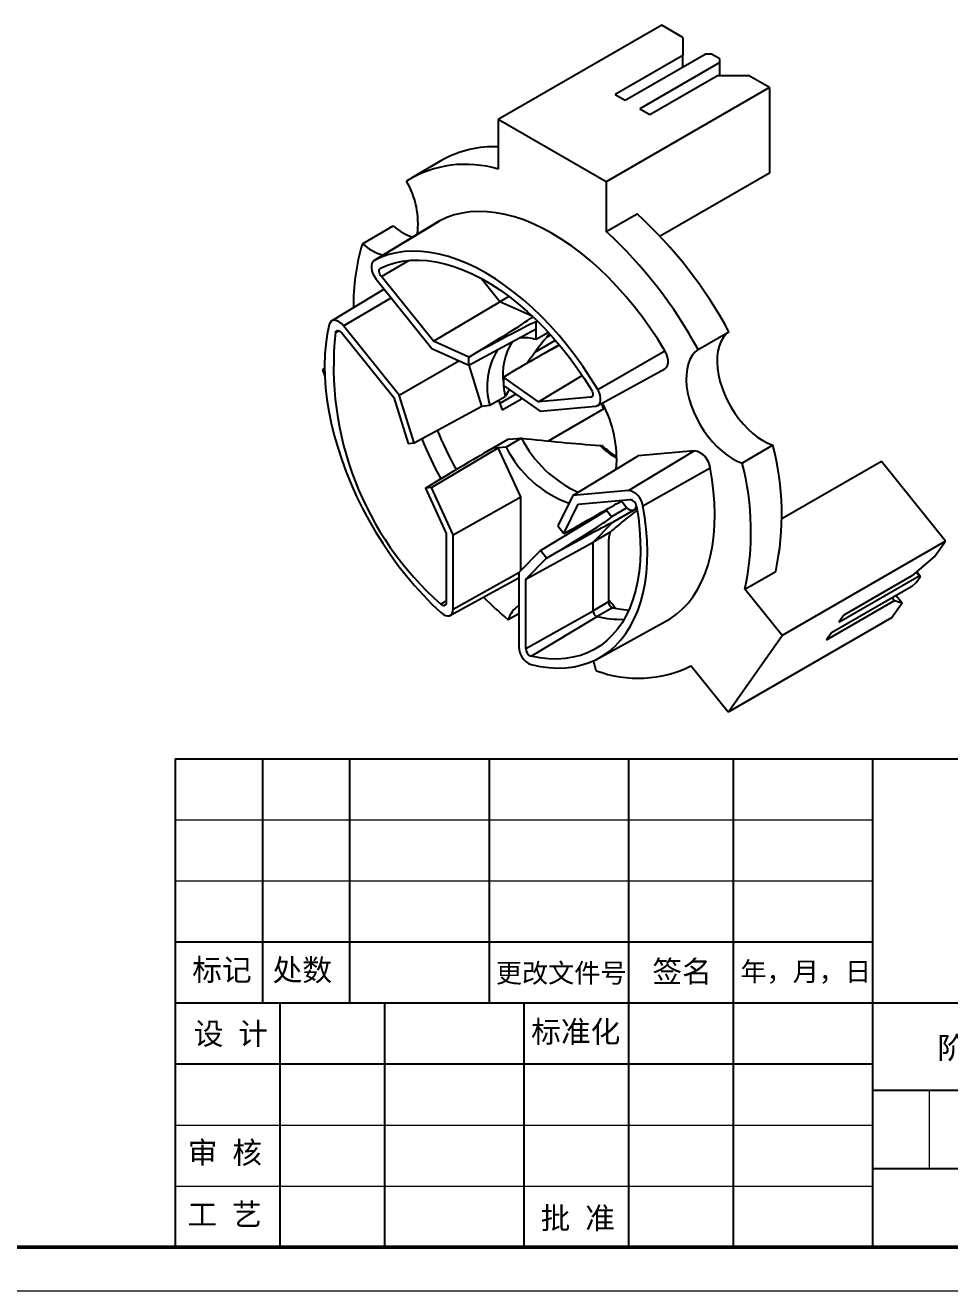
# Model space of a CAD drawing. Header units: millimetres. Extents: x 2517 to 4431, y 863 to 2540.
# Drawn here: x 3721.4 to 3763.8, y 1207.2 to 1265.3 of the extents above; entities that cross this region are included whole.
import ezdxf

# ---------------------------------------------------------------- set-up
doc = ezdxf.new("R2010")
doc.units = ezdxf.units.MM
for name, color, linetype, lineweight in [('实线', 7, 'Continuous', 25), ('引导线', 6, 'Continuous', 9), ('文本', 3, 'Continuous', 15), ('粗实线', 9, 'Continuous', 50)]:
    doc.layers.add(name, color=color, linetype=linetype, lineweight=lineweight)
doc.styles.get("Standard").update_dxf_attribs({"font": 'simfang.ttf'})

msp = doc.modelspace()

# ---------------------------------------------------------------- linework, layer by layer
at = {"color": 7, "linetype": 'Continuous', "lineweight": 25}
for p, q in [((3750.5939, 1265.2915), (3743.0986, 1260.9645)), ((3751.5662, 1264.7302), (3750.5939, 1265.2915)), ((3751.5662, 1264.7302), (3751.5662, 1263.9138)), ((3751.5662, 1263.9138), (3748.4549, 1262.1177)), ((3748.9145, 1261.8524), (3752.5915, 1263.975)), ((3751.5662, 1263.3832), (3751.5662, 1263.9138)), ((3752.8743, 1263.975), (3752.5915, 1263.975)), ((3753.2632, 1263.7505), (3752.8743, 1263.975)), ((3753.2632, 1263.5873), (3753.2632, 1263.7505)), ((3753.2632, 1263.5873), (3749.5863, 1261.4646)), ((3753.2632, 1262.9954), (3753.2632, 1263.5873)), ((3750.0459, 1261.1993), (3753.1572, 1262.9954)), ((3753.1572, 1262.9954), (3754.5714, 1262.9954)), ((3755.5437, 1262.4341), (3754.5714, 1262.9954)), ((3755.5437, 1262.4341), (3748.0483, 1258.1071)), ((3748.4549, 1262.1177), (3748.9145, 1261.8524)), ((3755.5437, 1262.4341), (3755.5437, 1258.5147)), ((3749.5863, 1261.4646), (3750.0459, 1261.1993)), ((3743.0986, 1260.9645), (3743.0986, 1258.6914)), ((3748.0483, 1258.1071), (3743.0986, 1260.9645)), ((3740.5382, 1259.1128), (3739.124, 1258.2964)), ((3755.5437, 1258.5147), (3750.5191, 1255.6141)), ((3748.0483, 1258.1071), (3748.0483, 1255.834)), ((3740.3994, 1256.3167), (3737.3969, 1254.4967)), ((3737.4073, 1254.5026), (3740.4112, 1256.3234)), ((3740.4112, 1256.3234), (3740.3994, 1256.3167)), ((3748.0483, 1255.834), (3749.4625, 1256.6504)), ((3736.8602, 1255.2713), (3738.2745, 1256.0877)), ((3737.4922, 1253.6433), (3740.0476, 1250.4645)), ((3740.1171, 1250.8021), (3737.7334, 1253.7675)), ((3743.1693, 1252.6137), (3742.3144, 1253.6773)), ((3737.8581, 1253.1882), (3735.4523, 1251.7299)), ((3743.5874, 1252.8551), (3743.1693, 1252.6137)), ((3740.1171, 1250.8021), (3743.1693, 1252.6137)), ((3744.6748, 1251.9274), (3743.1693, 1252.6137)), ((3738.5449, 1248.3265), (3735.9895, 1251.5054)), ((3744.831, 1251.3635), (3744.831, 1251.6748)), ((3735.9126, 1251.1768), (3738.2964, 1248.2115)), ((3741.7374, 1249.6941), (3744.831, 1251.3635)), ((3744.831, 1250.8736), (3744.831, 1251.3635)), ((3745.399, 1251.2015), (3744.831, 1250.8736)), ((3745.5078, 1251.0819), (3745.2987, 1250.9612)), ((3752.2675, 1250.4153), (3753.6817, 1251.2317)), ((3740.0476, 1250.4645), (3741.7374, 1249.6941)), ((3741.7374, 1250.0634), (3740.1171, 1250.8021)), ((3745.8908, 1250.6398), (3743.9838, 1249.5389)), ((3744.8007, 1250.3152), (3745.7172, 1250.8443)), ((3747.6584, 1248.5848), (3750.7357, 1250.3631)), ((3738.5449, 1248.3265), (3741.2814, 1249.902)), ((3741.7374, 1250.0634), (3742.1035, 1250.2756)), ((3741.7374, 1249.6941), (3741.7374, 1250.0634)), ((3735.1266, 1249.5384), (3735.0279, 1249.4815)), ((3735.0279, 1249.4815), (3735.1272, 1249.4904)), ((3735.0279, 1249.4815), (3735.1356, 1249.2041)), ((3742.3445, 1247.8257), (3741.7527, 1249.7023)), ((3743.3284, 1249.1449), (3743.682, 1249.3643)), ((3744.9486, 1248.0129), (3746.9513, 1249.2196)), ((3747.6612, 1247.8495), (3750.7388, 1249.5396)), ((3743.3284, 1249.1449), (3743.3284, 1248.7756)), ((3744.9486, 1248.0129), (3743.3284, 1249.1449)), ((3743.3284, 1248.7756), (3745.0182, 1247.595)), ((3738.2964, 1248.2115), (3738.959, 1246.1103)), ((3739.236, 1246.1351), (3738.5449, 1248.3265)), ((3742.7119, 1247.8585), (3743.419, 1248.2668)), ((3743.1103, 1248.0885), (3743.2795, 1247.6525)), ((3743.9055, 1248.3724), (3743.1658, 1247.9454)), ((3743.2795, 1247.6525), (3744.1865, 1248.1761)), ((3743.6183, 1248.573), (3743.6041, 1248.5648)), ((3747.3324, 1248.2261), (3744.9486, 1248.0129)), ((3739.236, 1246.1351), (3742.3445, 1247.8257)), ((3742.3445, 1247.8257), (3742.7119, 1247.8585)), ((3745.0182, 1247.595), (3747.5736, 1247.8235)), ((3747.9375, 1247.6926), (3745.3905, 1246.2222)), ((3747.9375, 1247.6926), (3747.8388, 1247.9471)), ((3743.5397, 1246.2952), (3742.5484, 1245.7229)), ((3743.5606, 1246.2994), (3742.8535, 1245.8912)), ((3744.1615, 1246.3531), (3743.4544, 1245.9449)), ((3743.5606, 1246.2994), (3744.1615, 1246.3531)), ((3738.959, 1246.1103), (3739.236, 1246.1351)), ((3740.0316, 1244.0847), (3743.087, 1245.9121)), ((3743.087, 1245.9121), (3742.8535, 1245.8912)), ((3743.4544, 1245.9449), (3743.087, 1245.9121)), ((3744.1239, 1243.6654), (3743.087, 1245.9121)), ((3749.0762, 1243.9506), (3752.0903, 1245.7742)), ((3752.0903, 1245.7742), (3749.5199, 1245.5444)), ((3755.7009, 1246.0276), (3754.2866, 1245.2112)), ((3746.5208, 1243.7221), (3749.5199, 1245.5444)), ((3760.6749, 1245.2895), (3756.1093, 1242.6538)), ((3763.6143, 1241.6329), (3760.6749, 1245.2895)), ((3749.7263, 1243.255), (3752.8184, 1244.9951)), ((3739.7545, 1244.0599), (3740.1052, 1244.2752)), ((3740.0316, 1244.0847), (3739.7545, 1244.0599)), ((3739.7545, 1244.0599), (3740.7121, 1241.9851)), ((3741.0302, 1241.9209), (3740.0316, 1244.0847)), ((3741.0302, 1241.9209), (3744.1239, 1243.6654)), ((3744.1239, 1240.2754), (3744.1239, 1243.6654)), ((3746.5208, 1243.7221), (3745.8298, 1242.3286)), ((3749.0762, 1243.9506), (3746.5208, 1243.7221)), ((3746.7694, 1243.3201), (3749.1531, 1243.5333)), ((3748.6682, 1243.4239), (3748.8035, 1243.502)), ((3748.7497, 1243.471), (3749.0005, 1243.1591)), ((3745.0342, 1241.1967), (3748.0599, 1243.0412)), ((3746.1068, 1241.984), (3746.7694, 1243.3201)), ((3748.0599, 1243.0412), (3748.0408, 1243.0651)), ((3748.2934, 1242.7509), (3748.0599, 1243.0412)), ((3749.0005, 1243.1591), (3748.2934, 1242.7509)), ((3749.3147, 1243.0526), (3748.3371, 1242.4882)), ((3749.3874, 1243.0782), (3749.3147, 1243.0526)), ((3745.8298, 1242.3286), (3746.1068, 1241.984)), ((3747.4473, 1241.5877), (3748.3371, 1242.4882)), ((3740.7121, 1241.9851), (3740.7121, 1238.8067)), ((3741.0302, 1238.5135), (3741.0302, 1241.9209)), ((3746.1068, 1241.984), (3746.4695, 1242.1798)), ((3748.2309, 1242.04), (3747.4473, 1241.5877)), ((3763.6143, 1241.6329), (3756.1189, 1237.3059)), ((3763.1281, 1240.9412), (3763.6143, 1241.6329)), ((3745.0342, 1241.1967), (3744.0355, 1240.1859)), ((3744.3536, 1239.8829), (3747.4473, 1241.5877)), ((3745.3112, 1240.8521), (3745.0342, 1241.1967)), ((3745.3112, 1240.8521), (3745.6803, 1241.0568)), ((3747.4473, 1238.4291), (3747.4473, 1241.5877)), ((3748.1544, 1241.5884), (3748.1544, 1238.8373)), ((3744.3536, 1239.8829), (3745.3112, 1240.8521)), ((3763.1281, 1240.9412), (3762.0675, 1240.03)), ((3740.8969, 1238.2252), (3743.9745, 1239.9152)), ((3744.0355, 1240.1859), (3744.0355, 1236.7786)), ((3754.4142, 1239.4266), (3755.8284, 1240.243)), ((3758.7264, 1237.9069), (3762.4034, 1240.0295)), ((3762.0675, 1240.03), (3758.9562, 1238.2339)), ((3762.4034, 1240.0295), (3762.266, 1240.2005)), ((3762.2796, 1239.7339), (3762.4741, 1240.0106)), ((3762.2988, 1240.2287), (3762.4741, 1240.0106)), ((3762.4741, 1240.0106), (3762.4034, 1240.0295)), ((3744.3536, 1236.7045), (3744.3536, 1239.8829)), ((3756.1189, 1237.3059), (3754.4142, 1239.4266)), ((3762.0675, 1239.5516), (3758.3905, 1237.429)), ((3762.0675, 1239.5516), (3762.2796, 1239.7339)), ((3748.1544, 1238.8373), (3747.4473, 1238.4291)), ((3758.1607, 1237.102), (3761.272, 1238.8981)), ((3761.1394, 1238.1116), (3761.6255, 1238.8033)), ((3761.1653, 1239.0308), (3761.272, 1238.8981)), ((3761.272, 1238.8981), (3761.6255, 1238.8033)), ((3761.3547, 1239.1402), (3761.6255, 1238.8033)), ((3744.0355, 1238.2957), (3743.5543, 1238.0179)), ((3744.3536, 1236.7045), (3747.4473, 1238.4291)), ((3744.605, 1236.3446), (3747.63, 1238.1674)), ((3748.3371, 1238.5756), (3747.63, 1238.1674)), ((3758.9562, 1238.2339), (3758.7264, 1237.9069)), ((3747.7049, 1236.2607), (3750.7825, 1237.9507)), ((3761.1394, 1238.1116), (3753.6441, 1233.7846)), ((3753.6441, 1233.7846), (3756.1189, 1237.3059)), ((3758.3905, 1237.429), (3758.1607, 1237.102)), ((3753.6441, 1233.7846), (3751.9393, 1235.9053))]:
    msp.add_line(p, q, dxfattribs=at)
at = {"color": 8, "linetype": 'Continuous', "lineweight": 25}
for p, q in [((3737.7334, 1253.7675), (3738.9951, 1254.505)), ((3735.9895, 1251.5054), (3738.181, 1252.7865)), ((3744.6804, 1251.9306), (3744.6748, 1251.9274)), ((3744.9026, 1251.7161), (3744.831, 1251.6748)), ((3735.6259, 1251.1984), (3735.7756, 1251.2813)), ((3747.3324, 1248.2261), (3747.4058, 1248.2705)), ((3741.0302, 1238.5135), (3744.042, 1240.1924)), ((3740.4608, 1238.737), (3740.7121, 1238.8854))]:
    msp.add_line(p, q, dxfattribs=at)
at = {"color": 7, "linetype": 'Continuous', "lineweight": 25, "flags": 128}
for points in [[(3750.7357, 1250.3631), (3750.4104, 1250.8904), (3750.0683, 1251.4047), (3749.7108, 1251.9043), (3749.3389, 1252.3873), (3748.954, 1252.8521), (3748.5574, 1253.2971), (3748.1506, 1253.7208), (3747.7348, 1254.1217), (3747.3116, 1254.4984), (3746.8823, 1254.8497), (3746.4485, 1255.1743), (3746.0118, 1255.471), (3745.5734, 1255.7389), (3745.1351, 1255.9771), (3744.6983, 1256.1846), (3744.2646, 1256.3609), (3743.8353, 1256.5052), (3743.4121, 1256.6172), (3742.9963, 1256.6963), (3742.5894, 1256.7424), (3742.1929, 1256.7552), (3741.808, 1256.7347), (3741.4361, 1256.6811), (3741.0786, 1256.5944), (3740.7365, 1256.475), (3740.4112, 1256.3234)], [(3737.4073, 1254.5026), (3737.3423, 1254.4493), (3737.297, 1254.3696), (3737.274, 1254.268), (3737.2744, 1254.1497), (3737.2983, 1254.0212), (3737.3444, 1253.8893), (3737.4102, 1253.7611), (3737.4922, 1253.6433)], [(3747.6584, 1248.5848), (3747.3354, 1249.1084), (3746.9958, 1249.619), (3746.6408, 1250.115), (3746.2715, 1250.5945), (3745.8894, 1251.056), (3745.4957, 1251.4979), (3745.0917, 1251.9186), (3744.6789, 1252.3166), (3744.2586, 1252.6907), (3743.8324, 1253.0395), (3743.4018, 1253.3617), (3742.9681, 1253.6563), (3742.5329, 1253.9224), (3742.0977, 1254.1588), (3741.664, 1254.3649), (3741.2333, 1254.5399), (3740.8071, 1254.6832), (3740.3869, 1254.7943), (3739.9741, 1254.8729), (3739.5701, 1254.9187), (3739.1764, 1254.9314), (3738.7942, 1254.9111), (3738.425, 1254.8578), (3738.07, 1254.7718), (3737.7304, 1254.6532), (3737.4073, 1254.5026)], [(3737.698, 1254.1466), (3738.0178, 1254.2863), (3738.3539, 1254.3938), (3738.705, 1254.4687), (3739.07, 1254.5109), (3739.4474, 1254.5201), (3739.8359, 1254.4963), (3740.2342, 1254.4397), (3740.6407, 1254.3503), (3741.0541, 1254.2286), (3741.4728, 1254.0749), (3741.8953, 1253.8899), (3742.3201, 1253.6742), (3742.7457, 1253.4285), (3743.1705, 1253.1537), (3743.593, 1252.851), (3744.0117, 1252.5212), (3744.4251, 1252.1657), (3744.8316, 1251.7856), (3745.2299, 1251.3825), (3745.6184, 1250.9576), (3745.9958, 1250.5127), (3746.3608, 1250.0492), (3746.7119, 1249.5688), (3747.048, 1249.0733), (3747.3678, 1248.5644)], [(3737.7334, 1253.7675), (3737.6971, 1253.8197), (3737.668, 1253.8766), (3737.6477, 1253.935), (3737.6374, 1253.9919), (3737.6376, 1254.0442), (3737.6482, 1254.0889), (3737.6687, 1254.1237), (3737.698, 1254.1466)], [(3735.3394, 1251.5604), (3735.2481, 1251.1215), (3735.182, 1250.6627), (3735.1413, 1250.1857), (3735.1261, 1249.692), (3735.1365, 1249.1834), (3735.1725, 1248.6616), (3735.2338, 1248.1284), (3735.3205, 1247.5857), (3735.432, 1247.0353), (3735.568, 1246.4792), (3735.7282, 1245.9193), (3735.9118, 1245.3574), (3736.1183, 1244.7956), (3736.347, 1244.2357), (3736.597, 1243.6798), (3736.8676, 1243.1297), (3737.1577, 1242.5874), (3737.4664, 1242.0546), (3737.7926, 1241.5334), (3738.1352, 1241.0253), (3738.493, 1240.5323), (3738.8648, 1240.056), (3739.2492, 1239.598), (3739.6449, 1239.16), (3740.0507, 1238.7435), (3740.465, 1238.3498)], [(3735.9895, 1251.5054), (3735.8958, 1251.6063), (3735.7952, 1251.685), (3735.6932, 1251.7373), (3735.5952, 1251.7604), (3735.5065, 1251.7531), (3735.4318, 1251.7158), (3735.3751, 1251.6503), (3735.3394, 1251.5604)], [(3735.6259, 1251.1984), (3735.6412, 1251.2388), (3735.6659, 1251.2684), (3735.6987, 1251.2855), (3735.7379, 1251.2892), (3735.7812, 1251.2793), (3735.8264, 1251.2563), (3735.871, 1251.2216), (3735.9126, 1251.1768)], [(3753.6817, 1251.2317), (3753.5356, 1251.1077), (3753.4101, 1250.9547), (3753.3067, 1250.7744), (3753.2266, 1250.569), (3753.1708, 1250.341), (3753.1399, 1250.0931), (3753.1344, 1249.8283), (3753.1542, 1249.5498), (3753.1992, 1249.2608), (3753.2689, 1248.9649), (3753.3623, 1248.6656), (3753.4784, 1248.3664), (3753.6157, 1248.071), (3753.7727, 1247.7829), (3753.9474, 1247.5055), (3754.1378, 1247.2422), (3754.3415, 1246.9961), (3754.5562, 1246.7702), (3754.7793, 1246.5672), (3755.008, 1246.3894), (3755.2397, 1246.2391), (3755.4716, 1246.118), (3755.7009, 1246.0276)], [(3750.7388, 1249.5396), (3750.8062, 1249.5948), (3750.8578, 1249.6829), (3750.8846, 1249.7959), (3750.8851, 1249.9278), (3750.8593, 1250.0714), (3750.8086, 1250.2192), (3750.7357, 1250.3631)], [(3752.2675, 1250.4153), (3752.1214, 1250.2913), (3751.9959, 1250.1382), (3751.8925, 1249.958), (3751.8124, 1249.7526), (3751.7566, 1249.5246), (3751.7257, 1249.2767), (3751.7202, 1249.0119), (3751.74, 1248.7334), (3751.785, 1248.4444), (3751.8547, 1248.1485), (3751.9481, 1247.8492), (3752.0641, 1247.55), (3752.2015, 1247.2546), (3752.3585, 1246.9665), (3752.5332, 1246.6891), (3752.7236, 1246.4258), (3752.9273, 1246.1797), (3753.142, 1245.9538), (3753.365, 1245.7508), (3753.5938, 1245.573), (3753.8255, 1245.4227), (3754.0574, 1245.3016), (3754.2866, 1245.2112)], [(3743.3378, 1248.769), (3743.3573, 1248.6148), (3743.419, 1248.2668)], [(3747.3678, 1248.5644), (3747.3971, 1248.5076), (3747.4176, 1248.4491), (3747.4282, 1248.3921), (3747.4284, 1248.3397), (3747.418, 1248.2948), (3747.3978, 1248.2597), (3747.3687, 1248.2364), (3747.3324, 1248.2261)], [(3747.5736, 1247.8235), (3747.6556, 1247.8466), (3747.7214, 1247.8988), (3747.7674, 1247.9775), (3747.7913, 1248.0784), (3747.7918, 1248.1962), (3747.7688, 1248.3244), (3747.7235, 1248.4563), (3747.6584, 1248.5848)], [(3750.7825, 1237.9507), (3750.9871, 1238.0722), (3751.2793, 1238.2811), (3751.5518, 1238.5205), (3751.8037, 1238.7896), (3752.034, 1239.0876), (3752.242, 1239.4133), (3752.4269, 1239.7656), (3752.5882, 1240.1434), (3752.7252, 1240.5453), (3752.8376, 1240.9699), (3752.9248, 1241.4158), (3752.9866, 1241.8814), (3753.0228, 1242.3651), (3753.0333, 1242.8653), (3753.018, 1243.3802), (3752.977, 1243.908), (3752.9104, 1244.4469), (3752.8184, 1244.9951)], [(3744.6008, 1235.9622), (3745.0151, 1235.8776), (3745.4209, 1235.8257), (3745.8166, 1235.8067), (3746.201, 1235.8209), (3746.5728, 1235.868), (3746.9305, 1235.9479), (3747.2731, 1236.0604), (3747.5993, 1236.2051), (3747.908, 1236.3814), (3748.1982, 1236.5887), (3748.4687, 1236.8264), (3748.7188, 1237.0937), (3748.9475, 1237.3895), (3749.154, 1237.7129), (3749.3376, 1238.0627), (3749.4977, 1238.4378), (3749.6338, 1238.8368), (3749.7453, 1239.2584), (3749.8319, 1239.7011), (3749.8933, 1240.1634), (3749.9293, 1240.6437), (3749.9397, 1241.1403), (3749.9245, 1241.6515), (3749.8838, 1242.1756), (3749.8176, 1242.7107), (3749.7263, 1243.255)], [(3749.4399, 1243.2238), (3749.5232, 1242.6937), (3749.5812, 1242.1734), (3749.6139, 1241.6645), (3749.6211, 1241.169), (3749.6027, 1240.6887), (3749.5588, 1240.2252), (3749.4896, 1239.7802), (3749.3953, 1239.3554), (3749.2763, 1238.9523), (3749.133, 1238.5723), (3748.9659, 1238.2167), (3748.7756, 1237.887), (3748.5628, 1237.5843), (3748.3283, 1237.3095), (3748.0729, 1237.0639), (3747.7975, 1236.8482), (3747.5031, 1236.6632), (3747.1909, 1236.5095), (3746.8618, 1236.3878), (3746.5171, 1236.2985), (3746.1581, 1236.2419), (3745.786, 1236.2181), (3745.4022, 1236.2274), (3745.0081, 1236.2696), (3744.605, 1236.3446)], [(3743.9745, 1239.9152), (3744.009, 1239.9383), (3744.0355, 1239.9632)], [(3740.7121, 1238.8067), (3740.7069, 1238.7578), (3740.6913, 1238.7176), (3740.6664, 1238.6884), (3740.6333, 1238.6716), (3740.594, 1238.6683), (3740.5506, 1238.6786), (3740.5053, 1238.7019), (3740.4608, 1238.737)], [(3740.465, 1238.3498), (3740.5657, 1238.272), (3740.6677, 1238.2208), (3740.7654, 1238.1988), (3740.8536, 1238.2073), (3740.9277, 1238.2458), (3740.9836, 1238.3123), (3741.0184, 1238.4031), (3741.0302, 1238.5135)], [(3748.3371, 1238.5756), (3748.7372, 1238.5012), (3749.0851, 1238.4624)], [(3747.5926, 1235.6867), (3747.5094, 1235.985), (3747.4581, 1236.1376)]]:
    msp.add_lwpolyline(points, dxfattribs=at)
at = {"color": 7, "linetype": 'Continuous', "lineweight": 25}
for centre, radius, start, end in [((3742.8661, 1254.9506), 4.769, 87.206315, 119.218182), ((3741.5963, 1253.7357), 5.1784, 73.135713, 121.646252), ((3735.6157, 1256.2006), 3.7984, 352.416584, 30.773529), ((3735.3779, 1241.3316), 20.8097, 28.407882, 47.403529), ((3740.0966, 1258.214), 2.8003, 229.405485, 250.676591), ((3733.9637, 1240.5151), 20.8097, 28.407882, 47.403529), ((3746.1134, 1252.4879), 9.6627, 163.258737, 180.901698), ((3738.6145, 1257.2833), 2.6694, 228.915416, 252.237591), ((3750.0689, 1249.6335), 14.5275, 173.815996, 228.595364), ((3744.2533, 1248.943), 2.0152, 73.341219, 95.412523), ((3745.7071, 1248.7425), 3.1229, 147.681158, 196.443244), ((3746.1088, 1249.2651), 2.8093, 147.504144, 188.234375), ((3743.0936, 1245.3759), 5.4367, 355.317162, 28.453195), ((3755.196, 1252.6978), 16.8648, 202.207837, 209.1249), ((3755.9662, 1253.1365), 16.9348, 202.293358, 209.072478), ((3749.0138, 1248.8329), 5.4492, 207.069324, 245.614794), ((3748.1354, 1248.2847), 5.2333, 206.557786, 249.992074), ((3751.928, 1244.8927), 0.8963, 6.558174, 79.569513), ((3743.5954, 1242.8671), 12.5113, 347.893405, 14.632456), ((3742.1812, 1242.0506), 12.5113, 347.893405, 14.632456), ((3748.9314, 1243.1636), 0.8002, 6.558179, 79.569499), ((3749.0888, 1243.1861), 0.3531, 6.12543, 79.503907), ((3754.8487, 1251.4395), 17.5414, 224.882481, 229.919164), ((3743.6106, 1235.0107), 6.0124, 36.025566, 40.911115), ((3748.441, 1238.8428), 0.2867, 181.103283, 248.758268), ((3744.7066, 1237.6806), 1.2006, 123.981658, 163.681011), ((3747.7339, 1238.4346), 0.2867, 181.103283, 248.758268), ((3748.7247, 1242.8656), 4.824, 256.884421, 271.735998), ((3744.935, 1236.7975), 0.8996, 181.206226, 248.196018), ((3744.7478, 1236.7121), 0.3943, 181.103473, 248.758027), ((3749.5114, 1240.8558), 5.5137, 249.633736, 296.124809)]:
    msp.add_arc(centre, radius, start, end, dxfattribs=at)
at = {"color": 8, "linetype": 'Continuous', "lineweight": 25}
msp.add_arc((3751.1431, 1249.6614), 4.9751, 227.122404, 238.495386, dxfattribs=at)
at = {"color": 7, "linetype": 'Continuous', "lineweight": 25}
for centre, major_axis, ratio, start_param, end_param in [((3736.5875, 1247.0792), (8.0882, 4.8473), 0.0135011, 5.4547255, 6.2924836), ((3736.5875, 1247.0792), (8.2432, 4.5968), 0.0151125, 6.274758, 7.1125161), ((3745.1738, 1247.1232), (4.0491, 6.6443), 0.2690752, 1.0928152, 1.3258542), ((3738.3553, 1246.0587), (8.1176, 4.8302), 0.016554, 0.3652779, 0.8452344), ((3738.3553, 1246.0587), (7.9603, 4.7601), 0.0151123, 0.7764428, 0.8287214), ((3745.1738, 1247.1232), (4.0491, 6.6443), 0.2690752, 1.5175498, 1.5626632), ((3743.8763, 1246.2586), (0.3386, -0.0343), 0.073042, 2.7788773, 3.0405954), ((3745.3193, 1246.7482), (7.0383, -0.7135), 0.072975, 4.5545304, 5.0735789), ((3734.8222, 1241.0318), (8.0322, 4.8592), 0.0057553, 0.0117667, 0.8495247), ((3741.0045, 1239.2307), (8.2313, 4.5372), 0.0078531, 5.4341105, 5.9530872), ((3749.1747, 1243.1999), (0.2051, -0.0922), 0.6239313, 4.0279068, 5.7034229), ((3740.1206, 1237.9731), (8.1731, 4.7773), 0.0204228, 5.4484749, 6.2862329), ((3740.1206, 1237.9731), (8.2168, 4.5158), 0.0035939, 6.2710935, 7.1088516)]:
    msp.add_ellipse(centre, major_axis=major_axis, ratio=ratio, start_param=start_param, end_param=end_param, dxfattribs=at)
for points, knots in [([(3747.7579, 1246.0156), (3747.7774, 1246.0142), (3747.7967, 1246.0125), (3747.8141, 1246.0106), (3747.8287, 1246.009), (3747.8422, 1246.0072), (3747.8532, 1246.0053)], [0, 0, 0, 0, 0.00006050247, 0.00006050247, 0.00006050247, 0.00011136818, 0.00011136818, 0.00011136818, 0.00011136818]), ([(3747.8961, 1245.9835), (3747.8955, 1245.9844), (3747.8851, 1245.9985), (3747.8686, 1246.002), (3747.8532, 1246.0053)], [0, 0, 0, 0, 0.0638452, 1, 1, 1, 1]), ([(3748.5306, 1245.4982), (3748.4989, 1245.518), (3748.3818, 1245.591), (3748.18, 1245.7432), (3748.0008, 1245.8899), (3747.9073, 1245.9746), (3747.8968, 1245.9842)], [0, 0, 0, 0, 0.1488882, 0.5488901, 0.94921, 1, 1, 1, 1]), ([(3749.4219, 1242.9975), (3749.3621, 1242.9586), (3749.3013, 1242.9149), (3749.1861, 1242.8296), (3749.131, 1242.7873), (3748.9689, 1242.661), (3748.8676, 1242.5792), (3748.5762, 1242.34), (3748.3962, 1242.1865), (3748.2309, 1242.04)], [0, 0, 0, 0, 0.125, 0.125, 0.25, 0.25, 0.5, 0.5, 1, 1, 1, 1]), ([(3749.4573, 1243.095), (3749.4556, 1243.095), (3749.4401, 1243.0954), (3749.4122, 1243.0863), (3749.3874, 1243.0782)], [0, 0, 0, 0, 0.11262488, 1, 1, 1, 1]), ([(3748.2309, 1242.04), (3748.2057, 1241.9618), (3748.1867, 1241.8845), (3748.1608, 1241.7319), (3748.1544, 1241.6581), (3748.1544, 1241.5884)], [0, 0, 0, 0, 0.5, 0.5, 1, 1, 1, 1])]:
    msp.add_open_spline(points, degree=3, knots=knots, dxfattribs=at)
at = {"color": 8, "linetype": 'Continuous', "lineweight": 25}
msp.add_open_spline([(3749.3874, 1243.0782), (3749.393, 1243.1241), (3749.4005, 1243.1851), (3749.4291, 1243.2271), (3749.4361, 1243.2374)], degree=3, knots=[0, 0, 0, 0, 0.753874, 1, 1, 1, 1], dxfattribs=at)
at = {"color": 7, "linetype": 'Continuous', "lineweight": 25}
msp.add_open_spline([(3749.4651, 1243.0257), (3749.4507, 1243.0163), (3749.4363, 1243.0069), (3749.4219, 1242.9975)], degree=3, dxfattribs=at)
at = {"layer": '实线'}
for p, q in [((3728.2634, 1231.6442), (3800.2634, 1231.6442)), ((3728.2709, 1231.6442), (3728.2709, 1209.2442)), ((3732.2709, 1231.6442), (3732.2709, 1220.4442)), ((3736.2709, 1231.6442), (3736.2709, 1220.4442)), ((3742.6709, 1231.6442), (3742.6709, 1220.4442)), ((3749.0709, 1231.6442), (3749.0709, 1209.2442)), ((3753.8709, 1231.6442), (3753.8709, 1209.2442)), ((3760.2709, 1231.6442), (3760.2709, 1209.2442)), ((3728.2634, 1223.2442), (3760.2709, 1223.2442)), ((3728.2634, 1220.4442), (3760.2709, 1220.4442)), ((3733.0709, 1220.4442), (3733.0709, 1209.2442)), ((3737.8709, 1220.4442), (3737.8709, 1209.2442)), ((3744.2709, 1220.4442), (3744.2709, 1209.2442)), ((3760.2709, 1220.4442), (3780.2634, 1220.4442)), ((3728.2634, 1217.6442), (3760.2709, 1217.6442)), ((3760.2709, 1216.4442), (3800.2634, 1216.4442)), ((3760.2709, 1212.8442), (3780.2634, 1212.8442)), ((3728.2634, 1209.2442), (3800.2634, 1209.2442))]:
    msp.add_line(p, q, dxfattribs=at)
at = {"layer": '引导线'}
for p, q in [((3728.2634, 1228.8442), (3760.2709, 1228.8442)), ((3728.2634, 1226.0442), (3760.2709, 1226.0442)), ((3728.2634, 1214.8442), (3760.2709, 1214.8442)), ((3728.2634, 1212.0442), (3760.2709, 1212.0442)), ((3634.2634, 1207.2442), (3802.2634, 1207.2442))]:
    msp.add_line(p, q, dxfattribs=at)
at = {"layer": '文本', "ltscale": 0.2}
msp.add_line((3762.8634, 1216.4442), (3762.8634, 1212.8442), dxfattribs=at)
at = {"layer": '粗实线'}
msp.add_line((3644.2634, 1209.2442), (3800.2634, 1209.2442), dxfattribs=at)

# ---------------------------------------------------------------- texts
at = {"layer": '文本', "ltscale": 0.2, "attachment_point": 5}
for s, insert, char_height, width in [('标记', (3730.4171, 1221.9077), 1, 5.80464), ('处数', (3734.1051, 1221.899), 1, 5.80464), ('签名', (3751.5298, 1221.8302), 1, 5.80464), ('更改文件号', (3745.9839, 1221.7665), 0.88, 12.875266), ('年，月，日', (3757.2068, 1221.8217), 0.88, 5.80464), ('设 计', (3730.8261, 1218.9802), 1, 5.80464), ('标准化', (3746.6518, 1219.0712), 1, 5.80464), ('阶段标记', (3765.9742, 1218.3292), 1, 5.80464), ('审 核', (3730.5528, 1213.524), 1, 5.80464), ('工 艺', (3730.5369, 1210.7049), 1, 5.80464), ('批 准', (3746.7429, 1210.5184), 1, 5.80464)]:
    msp.add_mtext(s, dxfattribs=dict(at, insert=insert, char_height=char_height, width=width))

doc.saveas('drawing.dxf')
